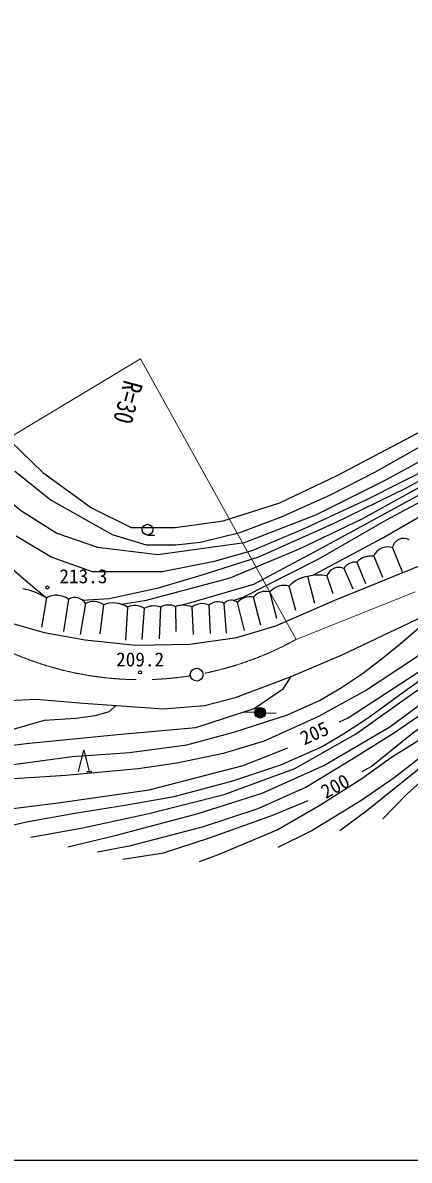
# Model space of a CAD drawing. Units: millimetres, scale not verified. Extents: x 40000 to 680000, y 20000 to 380000.
# Drawn here: x 121250 to 157357, y 205000 to 311382 of the extents above; entities that cross this region are included whole.
import ezdxf
from ezdxf.enums import TextEntityAlignment as Align

# ---------------------------------------------------------------- set-up
doc = ezdxf.new("R2010")
doc.units = ezdxf.units.MM
doc.header["$LTSCALE"] = 1000
doc.linetypes.add('CHAIN', pattern=[18.5, 12, -1.5, 3.5, -1.5])
for name, color, linetype, lineweight in [('M-BGD', 7, 'Continuous', 25), ('M-BMK', 2, 'CHAIN', 13), ('M-BMK-SRVR', 3, 'Continuous', 25), ('M-STR-HTXT', 7, 'Continuous', 13), ('M-TTL-BAND', 7, 'Continuous', 25)]:
    doc.layers.add(name, color=color, linetype=linetype, lineweight=lineweight)
doc.styles.add('ＭＳ ゴシック', font='')
doc.styles.get('ＭＳ ゴシック').set_extended_font_data('MS Gothic')

msp = doc.modelspace()

# ---------------------------------------------------------------- hatches: boundary and pattern name
at = {"layer": 'M-BGD'}
msp.add_hatch(color=256, dxfattribs=at).paths.add_polyline_path([(142927, 246869, -1), (143927, 246841, -1)])

# ---------------------------------------------------------------- linework, layer by layer
for p, q in [((132904, 263475), (133571, 263475)), ((155796, 262288), (156740, 259963)), ((152470, 260938), (153259, 258946)), ((154049, 261488), (154847, 259525)), ((148537, 257073), (147894, 259606)), ((149667, 259652), (150209, 258019)), ((151237, 260358), (152073, 258431)), ((146763, 256420), (146148, 258696)), ((123457, 257610), (122989, 254845)), ((125512, 257475), (125068, 254464)), ((143501, 255015), (142812, 257667)), ((145000, 255659), (144330, 258145)), ((127118, 257076), (126601, 254165)), ((128782, 256946), (128446, 254237)), ((131038, 256737), (130856, 253646)), ((132596, 256609), (132387, 253691)), ((134115, 256730), (133996, 253757)), ((135520, 256793), (135547, 254454)), ((137192, 254170), (137064, 256749)), ((138789, 254262), (138679, 256905)), ((140288, 254299), (140071, 257076)), ((141968, 254538), (141316, 257171)), ((142927, 246869), (141927, 246898)), ((143927, 246841), (144926, 246813)), ((127197, 241352), (127697, 241352))]:
    msp.add_line(p, q, dxfattribs=at)
for points in [[(81803, 330811), (83949, 326189), (87050, 319930), (90151, 314566), (93201, 309365), (98627, 301050), (103793, 294599), (108121, 289104), (110655, 285230), (115462, 277975), (119069, 273207), (123131, 269320), (127663, 266012), (131390, 264164), (135475, 264164), (139987, 264789), (145264, 266487), (150637, 269055), (157525, 272691), (163800, 276099), (168034, 278632)], [(135867, 256881), (136957, 257159), (142844, 258889), (148897, 262108), (155728, 265821), (159600, 267961), (164961, 270803), (171446, 274107), (175801, 276161), (180712, 278270), (186040, 280384), (191454, 281895), (196750, 283251), (202133, 284793), (205376, 286586), (208721, 288608), (211680, 290213), (216622, 292384), (221281, 293831), (227215, 295413), (233322, 296326)], [(140900, 257358), (141834, 257676), (148899, 261239), (155232, 264897), (159377, 267106), (164182, 269555), (170420, 272386), (175494, 274816), (180999, 277647), (187147, 279912), (193830, 281725), (197693, 282460), (203230, 284337), (205108, 285545), (208545, 287899), (214221, 290550), (218072, 291950), (224787, 293699), (229004, 294784), (236769, 295834), (242821, 296408), (245347, 296646)], [(130469, 256998), (132803, 257367), (140619, 259483), (147159, 262223), (153023, 265032), (158325, 267963), (163494, 270733), (170313, 274094), (174713, 276343), (179166, 278304), (185277, 280645), (191599, 282731), (197587, 284324), (202849, 286036), (206686, 288034), (209364, 289684), (213195, 291832), (218021, 293886), (222661, 295473)], [(120648, 263392), (123963, 261398), (127738, 260048), (134276, 260048), (139164, 261029), (142693, 262010), (147430, 264009), (153384, 266800), (159683, 269965), (168255, 274665), (173412, 277610), (176858, 279335), (180081, 280900), (184286, 282740), (187048, 283630), (191191, 284550), (196395, 285665), (201091, 286800), (204927, 288641), (208702, 290881), (212293, 293089), (214534, 294255)], [(126809, 257396), (129312, 257550), (133918, 258539), (137999, 259744), (143316, 261443), (150352, 264574), (157091, 267881), (163027, 271125), (170523, 274939), (176180, 277905), (180045, 280006), (183893, 281650), (188406, 283040), (194280, 284369), (197905, 285083), (202357, 286474), (205232, 287648), (208354, 289657), (211739, 291984), (216654, 294271), (218015, 294610)], [(148284, 259676), (148522, 259814), (154886, 263218), (161888, 267258), (165229, 269007), (169729, 271250), (174979, 273795), (180167, 276117), (184890, 278163), (189377, 279785), (195812, 281446), (201763, 282719), (204951, 284154), (207118, 285458), (210459, 287398), (215233, 289657), (220261, 291565), (225139, 293030), (230327, 294144)], [(102965, 291542), (103805, 290416), (107339, 283989), (110178, 279439), (115784, 271368), (118933, 267486), (121127, 265750), (124418, 263649), (128226, 262339), (133863, 261639), (141969, 262766), (148625, 265356), (155177, 268645), (163587, 273214), (169419, 276573), (175635, 279984), (179749, 281933), (184637, 283794), (188812, 284951), (194524, 285903), (199765, 287243), (204000, 289314), (207901, 291873), (209546, 293030)], [(120182, 255225), (123246, 254349), (127064, 253669), (131805, 253166), (136857, 253255), (141256, 253888), (144893, 254971), (150398, 257387), (167135, 264184), (187332, 271941), (200551, 277139), (205733, 278565), (212231, 279790), (220978, 282191), (233854, 286440)], [(106227, 241946), (107599, 242685), (117660, 247243), (119932, 247987), (122481, 248131), (126922, 247740), (134390, 247229), (138231, 247542), (141128, 248280), (146330, 250246), (151160, 252312), (160480, 256734), (167915, 259992), (173137, 262133), (181871, 265700), (190013, 269016), (196008, 271185), (201835, 273141), (208399, 275155), (211371, 275936), (228828, 280280)], [(107139, 276915), (107838, 276383), (109601, 273231), (111734, 269863), (113558, 266773), (116996, 263080), (122406, 258476), (123457, 257610)], [(120522, 269430), (123902, 266743), (129599, 263519), (132764, 262555), (135542, 262553), (137843, 262813), (141526, 263702), (145428, 265161), (149988, 267227), (154156, 269340), (158296, 271700)], [(111671, 238917), (113206, 239357), (116675, 240139), (120428, 240707), (125281, 241020), (132033, 241631), (135652, 242159), (140016, 243068), (143844, 244221), (148923, 246527), (153276, 248946), (157474, 251721), (161415, 254381), (165370, 257084), (169212, 259559), (171716, 261081), (173137, 262133)], [(119317, 236130), (121613, 236640), (126116, 237465), (130774, 238220), (135382, 239030), (140882, 240490), (145359, 241992), (149100, 243643), (151201, 244888), (153557, 246419), (157240, 249094), (160727, 251545), (163398, 253480), (165894, 255181), (169331, 257431), (173733, 260228), (176509, 261849), (177551, 262318)], [(121994, 235231), (126873, 236080), (133039, 237439), (140054, 239210), (146667, 241647), (152323, 244850), (157646, 248620), (161870, 251483), (167368, 255155), (172417, 258455), (175621, 260371), (177660, 261463), (177876, 261576)], [(125445, 234308), (129878, 235367), (137636, 237435), (143610, 239336), (149373, 241921), (155535, 245520), (159604, 248529), (164780, 252449), (168678, 255187), (173283, 257919), (178688, 260683)], [(150845, 246014), (151638, 246374), (156671, 249635), (162897, 253744), (170707, 259122), (175275, 261688)], [(128235, 233844), (131338, 234435), (138037, 236183), (143258, 237882), (147692, 239900), (152002, 242510), (155880, 244937), (160116, 247841), (164303, 250722), (170543, 254572), (175075, 257305), (178991, 259693), (179102, 259752)], [(152951, 241352), (153798, 241809), (157655, 244955), (159991, 246580), (163111, 248618), (167113, 251281), (172285, 254553), (175208, 256505), (179135, 258777), (179458, 258948)], [(137760, 232953), (139538, 233597), (145013, 235893), (148993, 238221), (153029, 240758), (155704, 242708), (160415, 245638), (164021, 248174), (167831, 250661), (170887, 252726), (174222, 254943), (177353, 256752), (179848, 258070)], [(108138, 240637), (114720, 241233), (118495, 241762), (123329, 242415), (125859, 242771), (131211, 243142), (136590, 243854), (140982, 245047), (145982, 246655), (148975, 247990), (151028, 249220), (152988, 250536), (154718, 251829), (156465, 253263), (158044, 254612), (159450, 255833), (160480, 256734)], [(145121, 234294), (148208, 235805), (152919, 238714), (155946, 240809), (160126, 244039), (162719, 245910), (166050, 248371), (168960, 250316), (172404, 252507), (176074, 254793), (179884, 256866), (180287, 257080)], [(150865, 235830), (153406, 237723), (158323, 241658), (161333, 243957), (165056, 247049), (168561, 249673), (172099, 251848), (176722, 254480), (180149, 256411), (180499, 256603)], [(154888, 236927), (157131, 239251), (160355, 242128), (163328, 244552), (167186, 247297), (171389, 250186), (174182, 251967), (177006, 253859), (179231, 255088), (180779, 255972)], [(107599, 242685), (111771, 242760), (121582, 243962), (130115, 244826), (137421, 245474), (142871, 247240), (145616, 249119), (146330, 250246)], [(114517, 245819), (116772, 245218), (120043, 245218), (123275, 246158), (126207, 246345), (128021, 246587), (129367, 246957), (129944, 247533)], [(114321, 237163), (124557, 238436), (133055, 239635), (141837, 241925), (146011, 243570)], [(126447, 241352), (126947, 243352), (127447, 241352)], [(130592, 233151), (134404, 233760), (138694, 235153), (144513, 237228), (147899, 238637)]]:
    msp.add_lwpolyline(points, dxfattribs=at)
for centre, radius in [((132904, 263975), 500), ((123546, 258563), 150), ((132208, 250632), 150), ((143427, 246855), 500)]:
    msp.add_circle(centre, radius, dxfattribs=at)
for centre, radius, start, end in [((156821, 262123), 1038, 58.9596, 170.86664), ((155347, 260962), 1401, 71.28203, 157.91928), ((152343, 259606), 1338, 84.57917, 145.76515), ((153783, 259711), 1797, 81.48428, 136.95841), ((148278, 256738), 2893, 97.62559, 137.41431), ((148898, 255133), 4584, 80.33884, 102.6486), ((150780, 259276), 1174, 67.10076, 161.3601), ((145673, 256989), 1772, 74.43326, 139.2671), ((119926, 251528), 7034, 59.85842, 79.15044), ((124375, 255876), 1962, 54.57971, 117.8791), ((126098, 256401), 1223, 33.49422, 118.59952), ((142498, 256109), 1590, 78.59302, 138.04804), ((143931, 256764), 1438, 73.90119, 141.09052), ((127856, 255801), 1473, 51.03298, 120.04189), ((129700, 254577), 2540, 58.23019, 111.17829), ((131707, 255335), 1554, 55.07937, 115.51334), ((133488, 255010), 1830, 69.95822, 119.1583), ((134882, 255326), 1600, 66.5039, 118.64002), ((136233, 254718), 2194, 67.74972, 108.95726), ((138003, 255462), 1593, 64.87913, 126.14924), ((139491, 256051), 1178, 60.47715, 133.56007), ((140745, 256455), 916, 51.45789, 137.31483)]:
    msp.add_arc(centre, radius, start, end, dxfattribs=at)
at = {"layer": 'M-BMK'}
msp.add_line((146782, 253708), (189037, 270630), dxfattribs=at)
msp.add_arc((132239, 279947), 30000, 210.99768, 298.99782, dxfattribs=at)
at = {"layer": 'M-BMK-SRVR'}
msp.add_circle((137497, 250411), 600, dxfattribs=at)
at = {"layer": 'M-STR-HTXT'}
msp.add_lwpolyline([(106523, 264497), (132239, 279947), (146782, 253708)], dxfattribs=at)
at = {"layer": 'M-TTL-BAND'}
msp.add_line((40000, 205000), (579000, 205000), dxfattribs=at)

# ---------------------------------------------------------------- texts
at = {"layer": 'M-BGD', "style": 'ＭＳ ゴシック'}
msp.add_text('213.3', height=1320, dxfattribs=at).set_placement((124668, 258563), align=Align.BOTTOM_LEFT)
msp.add_text('209.2', height=1320, dxfattribs=at).set_placement((132213, 250782), align=Align.BOTTOM_CENTER)
for s, rotation, p in [('205', 24.416, (148492, 244946)), ('200', 28.363, (150432, 239991))]:
    msp.add_text(s, height=1320, rotation=rotation, dxfattribs=at).set_placement(p, align=Align.MIDDLE_CENTER)
at = {"layer": 'M-STR-HTXT', "style": 'ＭＳ ゴシック', "width": 0.8}
msp.add_text('R=30', height=1833, rotation=254.998, dxfattribs=at).set_placement((131607, 277805), align=Align.MIDDLE_LEFT)

doc.saveas('drawing.dxf')
